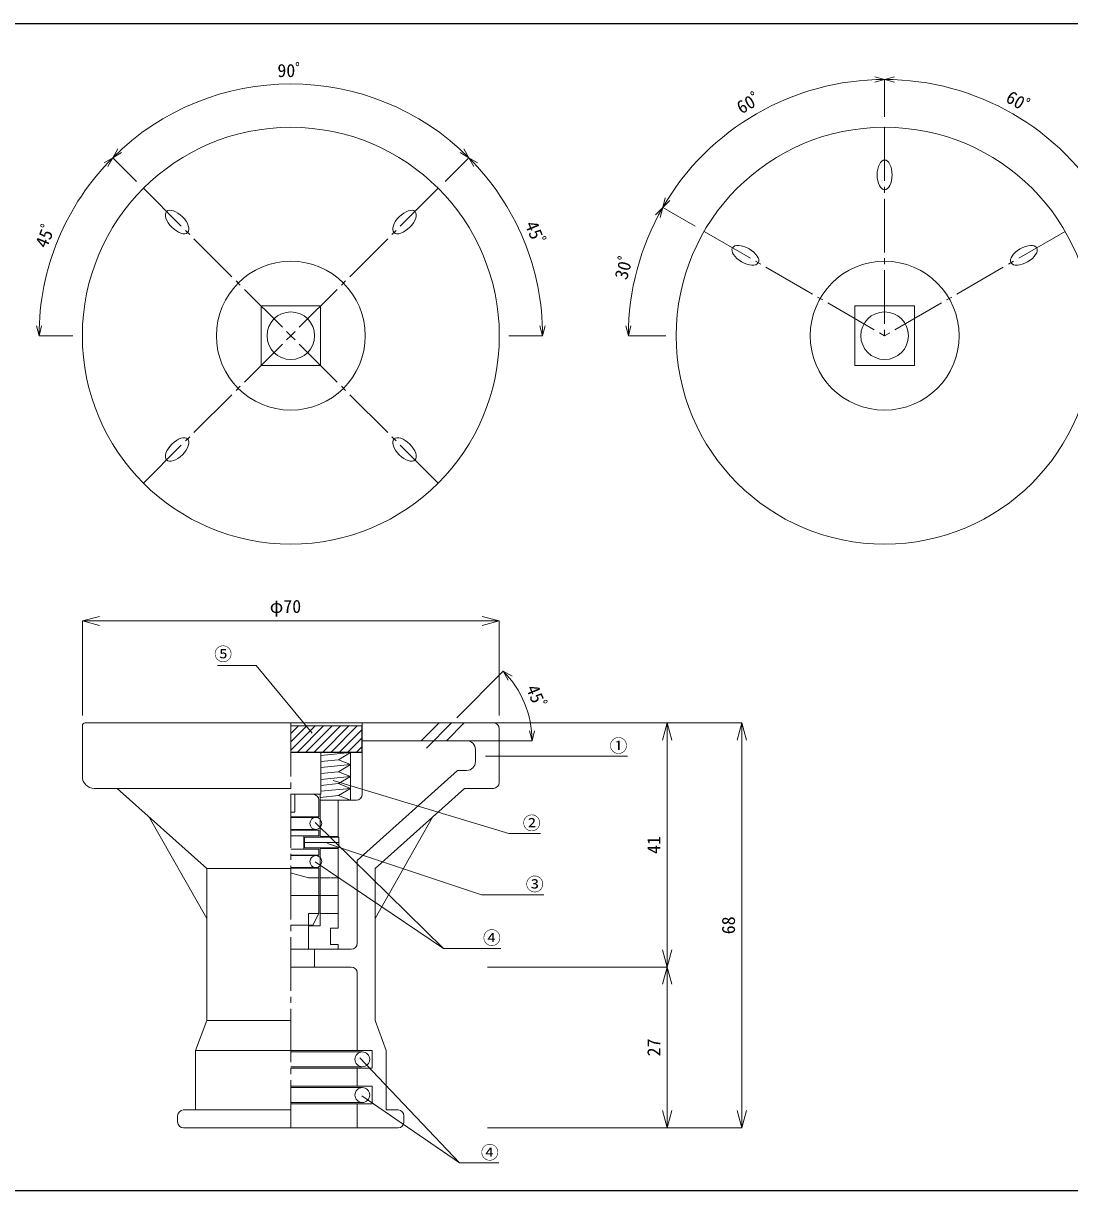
# Model space of a CAD drawing. Units: millimetres on the paper. Extents: x -269 to 140, y -97 to 99.
# Drawn here: x -130.4 to 45.3, y -96.9 to 99.1 of the extents above; entities that cross this region are included whole.
import ezdxf
from ezdxf.enums import TextEntityAlignment as Align

# ---------------------------------------------------------------- set-up
doc = ezdxf.new("R2010")
doc.units = ezdxf.units.MM
doc.linetypes.add('CHAIN1', pattern=[8, 5, -1, 1, -1])
doc.linetypes.add('CHAIN2', pattern=[12, 9, -1, 1, -1])
doc.layers.add('0-0_図面枠', color=7, linetype='Continuous')
for name, color, linetype, lineweight in [('0-1_ノズル', 3, 'Continuous', 18), ('0-3_穴径', 7, 'Continuous', 18), ('0-6_寸法', 7, 'Continuous', 18), ('0-9', 7, 'Continuous', 18)]:
    doc.layers.add(name, color=color, linetype=linetype, lineweight=lineweight)
doc.styles.add('ＭＳ ゴシック', font='')
doc.styles.get('ＭＳ ゴシック').set_extended_font_data('MS Gothic')

msp = doc.modelspace()

# ---------------------------------------------------------------- linework, layer by layer
at = {"layer": '0-0_図面枠', "color": 5}
for p, q in [((-139.949, 99.1), (140.051, 99.1)), ((-139.949, -96.9), (140.051, -96.9))]:
    msp.add_line(p, q, dxfattribs=at)
at = {"layer": '0-1_ノズル'}
for p, q in [((-120.459, -18.849), (-120.459, -27.349)), ((-119.959, -18.349), (-51.459, -18.349)), ((-73.459, -21.349), (-73.459, -18.349)), ((-50.459, -19.349), (-50.459, -28.349)), ((-55.959, -21.349), (-73.459, -21.349)), ((-73.459, -30.349), (-73.459, -21.349)), ((-85.509, -23.349), (-75.459, -23.349)), ((-75.459, -23.349), (-80.409, -23.844)), ((-75.459, -23.349), (-75.459, -31.349)), ((-75.459, -23.349), (-73.459, -23.349)), ((-54.459, -22.849), (-54.459, -24.849)), ((-77.459, -24.554), (-80.409, -24.849)), ((-75.459, -25.349), (-80.409, -25.844)), ((-77.459, -26.554), (-80.409, -26.849)), ((-75.459, -27.349), (-80.409, -27.844)), ((-55.959, -26.349), (-57.459, -26.349)), ((-118.459, -29.349), (-114.607, -29.349)), ((-114.607, -29.349), (-85.459, -29.349)), ((-99.567, -42.829), (-114.607, -29.349)), ((-77.459, -28.554), (-80.409, -28.849)), ((-75.459, -29.349), (-80.409, -29.844)), ((-71.309, -42.79), (-56.312, -29.349)), ((-51.459, -29.349), (-56.312, -29.349)), ((-81.759, -30.349), (-85.509, -30.349)), ((-84.759, -30.349), (-84.759, -33.349)), ((-80.759, -31.349), (-80.759, -34.149)), ((-77.459, -30.554), (-80.509, -30.859)), ((-74.459, -31.349), (-80.509, -31.349)), ((-109.217, -34.179), (-99.567, -51.179)), ((-84.759, -33.349), (-85.509, -33.349)), ((-82.259, -34.149), (-85.459, -34.149)), ((-82.259, -34.149), (-80.759, -34.149)), ((-82.259, -34.149), (-82.259, -34.249)), ((-61.701, -34.179), (-71.309, -51.179)), ((-82.259, -36.349), (-85.459, -36.349)), ((-82.259, -36.249), (-82.259, -36.349)), ((-82.259, -36.349), (-80.759, -36.349)), ((-80.759, -36.349), (-80.759, -37.349)), ((-83.259, -37.349), (-85.459, -37.349)), ((-83.259, -37.349), (-83.259, -39.549)), ((-83.259, -37.349), (-80.759, -37.349)), ((-83.259, -39.549), (-85.459, -39.549)), ((-82.259, -40.549), (-85.459, -40.549)), ((-83.259, -39.549), (-80.759, -39.549)), ((-82.259, -40.549), (-80.759, -40.549)), ((-82.259, -40.549), (-82.259, -40.649)), ((-80.759, -39.549), (-80.759, -40.549)), ((-99.567, -42.829), (-99.567, -68.349)), ((-99.567, -42.829), (-85.459, -42.829)), ((-82.259, -42.749), (-85.459, -42.749)), ((-82.259, -42.649), (-82.259, -42.749)), ((-82.259, -42.749), (-80.759, -42.749)), ((-80.759, -42.749), (-80.759, -50.349)), ((-71.309, -42.79), (-71.309, -68.349)), ((-82.509, -52.349), (-82.509, -50.349)), ((-80.759, -50.349), (-82.509, -50.349)), ((-81.759, -52.349), (-80.759, -50.349)), ((-82.509, -52.349), (-85.459, -52.349)), ((-82.509, -52.349), (-81.759, -52.349)), ((-75.309, -56.349), (-81.459, -56.349)), ((-81.459, -59.349), (-81.459, -56.349)), ((-81.459, -59.349), (-85.459, -59.349)), ((-75.309, -59.349), (-81.459, -59.349)), ((-74.309, -60.349), (-74.309, -73.349)), ((-99.567, -68.349), (-101.459, -73.349)), ((-99.567, -68.349), (-85.459, -68.349)), ((-71.309, -68.349), (-69.459, -73.349)), ((-101.459, -73.349), (-85.459, -73.349)), ((-101.459, -73.349), (-101.459, -83.349)), ((-85.459, -73.349), (-71.809, -73.349)), ((-71.809, -73.349), (-71.809, -76.349)), ((-69.459, -73.349), (-69.459, -83.349)), ((-85.459, -76.349), (-71.809, -76.349)), ((-74.309, -76.349), (-74.309, -79.349)), ((-85.459, -79.349), (-71.809, -79.349)), ((-71.809, -79.349), (-71.809, -82.349)), ((-103.459, -83.349), (-85.459, -83.349)), ((-85.459, -82.349), (-71.809, -82.349)), ((-74.309, -82.349), (-74.309, -86.349)), ((-69.459, -83.349), (-67.459, -83.349)), ((-104.459, -85.349), (-104.459, -84.349)), ((-66.459, -85.349), (-66.459, -84.349)), ((-67.459, -86.349), (-103.459, -86.349))]:
    msp.add_line(p, q, dxfattribs=at)
at = {"layer": '0-1_ノズル', "color": 7, "linetype": 'CHAIN2'}
for p, q in [((-85.459, -18.349), (-85.459, -86.349)), ((-83.159, -38.449), (-77.509, -38.449))]:
    msp.add_line(p, q, dxfattribs=at)
at = {"layer": '0-1_ノズル', "color": 7}
for p, q in [((-84.194, -18.849), (-85.459, -20.114)), ((-81.365, -18.849), (-85.459, -22.943)), ((-82.779, -18.849), (-85.453, -21.523)), ((-79.951, -18.849), (-84.351, -23.249)), ((-78.595, -18.907), (-82.937, -23.249)), ((-77.123, -18.849), (-81.523, -23.249)), ((-75.708, -18.849), (-80.108, -23.249)), ((-74.294, -18.849), (-78.694, -23.249)), ((-73.559, -19.528), (-77.28, -23.249)), ((-73.559, -20.942), (-75.866, -23.249)), ((-85.459, -23.249), (-73.559, -23.249)), ((-85.459, -23.349), (-77.509, -23.349)), ((-80.409, -23.349), (-80.409, -30.349)), ((-73.559, -22.357), (-74.451, -23.249)), ((-85.509, -30.349), (-80.509, -30.349)), ((-80.509, -30.349), (-80.409, -30.349)), ((-80.509, -30.349), (-80.509, -37.549)), ((-77.509, -31.349), (-77.509, -37.449)), ((-80.509, -37.449), (-77.509, -37.449)), ((-80.509, -39.449), (-80.509, -52.449)), ((-80.509, -39.449), (-77.509, -39.449)), ((-77.509, -39.449), (-77.509, -52.849)), ((-78.885, -44.349), (-80.509, -44.349)), ((-77.509, -44.349), (-78.816, -44.349)), ((-77.509, -47.349), (-85.509, -47.349)), ((-77.509, -50.349), (-80.509, -50.349)), ((-82.509, -52.449), (-82.509, -56.349)), ((-82.509, -52.449), (-80.509, -52.449)), ((-78.809, -52.849), (-77.509, -52.849)), ((-85.509, -56.349), (-77.509, -56.349)), ((-77.509, -55.549), (-77.509, -56.349))]:
    msp.add_line(p, q, dxfattribs=at)
at = {"layer": '0-1_ノズル', "color": 4}
for p, q in [((-81.259, -34.249), (-85.459, -34.249)), ((-81.259, -36.249), (-85.459, -36.249)), ((-83.159, -39.249), (-83.159, -37.649)), ((-77.509, -37.549), (-83.059, -37.549)), ((-77.409, -37.649), (-77.409, -39.249)), ((-81.259, -40.649), (-85.459, -40.649)), ((-77.509, -39.349), (-83.059, -39.349)), ((-81.259, -42.649), (-85.459, -42.649)), ((-73.459, -73.599), (-85.459, -73.599)), ((-73.459, -76.099), (-85.459, -76.099)), ((-73.459, -79.599), (-85.459, -79.599)), ((-73.459, -82.099), (-85.459, -82.099))]:
    msp.add_line(p, q, dxfattribs=at)
at = {"layer": '0-1_ノズル', "color": 4, "linetype": 'CHAIN1'}
msp.add_line((-80.759, -47.349), (-85.509, -47.349), dxfattribs=at)
at = {"layer": '0-1_ノズル'}
for points in [[(-90.459, 51.651), (-90.459, 41.651), (-80.459, 41.651), (-80.459, 51.651)], [(9.232, 51.651), (9.232, 41.651), (19.232, 41.651), (19.232, 51.651)]]:
    msp.add_lwpolyline(points, close=True, dxfattribs=at)
at = {"layer": '0-1_ノズル', "color": 7}
for points in [[(-73.559, -23.249), (-73.559, -18.849), (-85.459, -18.849)], [(-78.809, -52.849), (-78.809, -55.549), (-77.509, -55.549)]]:
    msp.add_lwpolyline(points, dxfattribs=at)
at = {"layer": '0-1_ノズル'}
for points in [[(-75.459, -23.349), (-77.459, -24.554), (-75.459, -25.349), (-77.459, -26.554), (-75.459, -27.349), (-77.459, -28.554), (-75.459, -29.349), (-77.459, -30.554), (-75.459, -31.349)], [(-74.309, -55.349), (-74.309, -41.451), (-57.459, -26.349)], [(-80.759, -44.349), (-82.509, -44.349), (-85.509, -43.545)]]:
    msp.add_lwpolyline(points, dxfattribs=at)
for centre, radius in [((-85.459, 46.651), 35), ((14.232, 46.651), 35), ((-85.459, 46.651), 12.5), ((14.232, 46.651), 12.5), ((-85.459, 46.651), 4), ((14.232, 46.651), 4)]:
    msp.add_circle(centre, radius, dxfattribs=at)
at = {"layer": '0-1_ノズル', "color": 4}
for centre, radius in [((-81.259, -35.249), 1), ((-81.259, -41.649), 1), ((-73.459, -74.849), 1.25), ((-73.459, -80.849), 1.25)]:
    msp.add_circle(centre, radius, dxfattribs=at)
at = {"layer": '0-1_ノズル'}
for centre, radius, start, end in [((-119.959, -18.849), 0.5, 90, 180), ((-51.459, -19.349), 1, 0, 90), ((-55.959, -22.849), 1.5, 0, 90), ((-55.959, -24.849), 1.5, 270, 0), ((-118.459, -27.349), 2, 180, 270), ((-51.459, -28.349), 1, 270, 0), ((-81.759, -31.349), 1, 0, 90), ((-74.459, -30.349), 1, 270, 0), ((-75.309, -55.349), 1, 270, 0), ((-75.309, -60.349), 1, 0, 90), ((-103.459, -84.349), 1, 90, 180), ((-67.459, -84.349), 1, 0, 90), ((-103.459, -85.349), 1, 180, 270), ((-67.459, -85.349), 1, 270, 0)]:
    msp.add_arc(centre, radius, start, end, dxfattribs=at)
at = {"layer": '0-1_ノズル', "color": 4}
for centre, start, end in [((-83.059, -37.649), 90, 180), ((-77.509, -37.649), 0, 90), ((-83.059, -39.249), 180, 270), ((-77.509, -39.249), 270, 0)]:
    msp.add_arc(centre, 0.1, start, end, dxfattribs=at)
at = {"layer": '0-3_穴径', "linetype": 'CHAIN2'}
for p, q in [((14.232, 81.651), (14.232, 46.651)), ((-110.208, 71.4), (-85.459, 46.651)), ((-60.711, 71.4), (-85.459, 46.651)), ((-16.079, 64.151), (14.232, 46.651)), ((44.543, 64.151), (14.232, 46.651)), ((-110.208, 21.902), (-85.459, 46.651)), ((-60.711, 21.902), (-85.459, 46.651)), ((-62.702, -22.591), (-58.459, -18.349))]:
    msp.add_line(p, q, dxfattribs=at)
at = {"layer": '0-3_穴径', "color": 4}
for p, q in [((-57.601, -17.491), (-49.799, -9.688)), ((-49.799, -9.688), (-48.326, -10.538)), ((-49.799, -9.688), (-48.949, -11.16)), ((-56.003, -21.349), (-44.968, -21.349)), ((-44.968, -21.349), (-45.408, -19.707)), ((-44.968, -21.349), (-44.528, -19.707))]:
    msp.add_line(p, q, dxfattribs=at)
at = {"layer": '0-3_穴径'}
for p, q in [((-63.581, -21.349), (-60.581, -18.349)), ((-59.338, -21.349), (-56.338, -18.349)), ((-57.649, -21.349), (-44.968, -21.349))]:
    msp.add_line(p, q, dxfattribs=at)
at = {"layer": '0-3_穴径', "color": 4}
msp.add_arc((-61.459, -21.349), 16.491, 0, 45, dxfattribs=at)
at = {"layer": '0-3_穴径'}
for centre, major_axis in [((14.232, 73.651), (0, 2.5)), ((-104.551, 65.743), (-1.768, 1.768)), ((-66.367, 65.743), (1.768, 1.768)), ((-9.151, 60.151), (-2.165, 1.25)), ((37.615, 60.151), (2.165, 1.25)), ((-104.551, 27.559), (-1.768, -1.768)), ((-66.367, 27.559), (1.768, -1.768))]:
    msp.add_ellipse(centre, major_axis=major_axis, ratio=0.5, dxfattribs=at)
at = {"layer": '0-6_寸法'}
for p, q in [((14.232, 89.678), (12.59, 90.118)), ((14.232, 89.678), (12.59, 89.238)), ((14.232, 89.678), (15.874, 90.118)), ((14.232, 89.678), (15.874, 89.238)), ((14.232, 83.391), (14.232, 89.678)), ((14.232, 83.391), (14.232, 89.678)), ((-115.35, 76.541), (-116.822, 75.691)), ((-115.35, 76.541), (-116.2, 75.069)), ((-115.35, 76.541), (-114.5, 78.014)), ((-115.35, 76.541), (-113.877, 77.391)), ((-111.354, 72.546), (-115.35, 76.541)), ((-111.354, 72.546), (-115.35, 76.541)), ((-59.565, 72.546), (-55.569, 76.541)), ((-59.565, 72.546), (-55.569, 76.541)), ((-55.569, 76.541), (-57.041, 77.391)), ((-55.569, 76.541), (-56.419, 78.014)), ((-55.569, 76.541), (-54.097, 75.691)), ((-55.569, 76.541), (-54.719, 75.069)), ((-23.03, 68.164), (-22.59, 69.807)), ((-23.03, 68.164), (-21.828, 69.367)), ((-23.03, 68.164), (-24.232, 66.962)), ((-23.03, 68.164), (-23.47, 66.522)), ((-17.586, 65.021), (-23.03, 68.164)), ((-17.586, 65.021), (-23.03, 68.164)), ((-127.73, 46.651), (-128.17, 48.293)), ((-127.73, 46.651), (-127.29, 48.293)), ((-43.188, 46.651), (-43.628, 48.293)), ((-43.188, 46.651), (-42.748, 48.293)), ((-28.794, 46.651), (-29.234, 48.293)), ((-28.794, 46.651), (-28.354, 48.293)), ((-122.08, 46.651), (-127.73, 46.651)), ((-48.839, 46.651), (-43.188, 46.651)), ((-22.508, 46.651), (-28.794, 46.651)), ((-120.459, -1.247), (-117.562, -0.471)), ((-120.459, -1.247), (-50.459, -1.247)), ((-120.459, -1.247), (-117.562, -2.024)), ((-120.459, -1.247), (-120.459, -17.134)), ((-50.459, -1.247), (-53.357, -0.471)), ((-50.459, -1.247), (-53.357, -2.024)), ((-50.459, -1.247), (-50.459, -17.134)), ((-22.258, -18.349), (-52.459, -18.349)), ((-22.258, -18.349), (-23.035, -21.247)), ((-22.258, -59.349), (-22.258, -18.349)), ((-22.258, -18.349), (-21.482, -21.247)), ((-9.732, -18.349), (-22.258, -18.349)), ((-9.732, -18.349), (-10.509, -21.247)), ((-9.732, -86.349), (-9.732, -18.349)), ((-9.732, -18.349), (-8.956, -21.247)), ((-22.258, -59.349), (-23.035, -56.451)), ((-22.258, -59.349), (-21.482, -56.451)), ((-22.258, -59.349), (-52.459, -59.349)), ((-22.258, -59.349), (-23.035, -62.247)), ((-22.258, -86.349), (-22.258, -59.349)), ((-22.258, -59.349), (-21.482, -62.247)), ((-22.258, -86.349), (-23.035, -83.451)), ((-22.258, -86.349), (-21.482, -83.451)), ((-9.732, -86.349), (-10.509, -83.451)), ((-9.732, -86.349), (-8.956, -83.451)), ((-22.258, -86.349), (-52.459, -86.349)), ((-9.732, -86.349), (-22.258, -86.349))]:
    msp.add_line(p, q, dxfattribs=at)
for centre, radius, start, end in [((-85.459, 46.651), 42.271, 45, 135), ((14.232, 46.651), 43.026, 90, 150), ((14.232, 46.651), 43.026, 30, 90), ((-85.459, 46.651), 42.271, 135, 180), ((-85.459, 46.651), 42.271, 360, 45), ((14.232, 46.651), 43.026, 150, 180)]:
    msp.add_arc(centre, radius, start, end, dxfattribs=at)
at = {"layer": '0-9'}
for p, q in [((-97.778, -8.724), (-91.3, -8.724)), ((-91.3, -8.724), (-81.866, -20.077)), ((-52.75, -23.955), (-28.951, -23.955)), ((-48.838, -36.941), (-78.325, -28.027)), ((-59.815, -56.214), (-81.386, -35.108)), ((-43.519, -36.941), (-48.838, -36.941)), ((-53.455, -47.204), (-79.307, -38.626)), ((-59.815, -56.214), (-81.386, -41.664)), ((-53.455, -47.204), (-43.009, -47.204)), ((-59.815, -56.214), (-50.209, -56.214)), ((-57.165, -92.254), (-73.87, -74.605)), ((-57.165, -92.254), (-73.551, -81.001)), ((-57.165, -92.254), (-50.552, -92.254))]:
    msp.add_line(p, q, dxfattribs=at)

# ---------------------------------------------------------------- texts
at = {"layer": '0-3_穴径', "style": 'ＭＳ ゴシック'}
msp.add_text('45ﾟ', height=2.199, rotation=292.5, dxfattribs=at).set_placement((-46.623, -12.768), align=Align.BOTTOM_LEFT)
at = {"layer": '0-6_寸法', "style": 'ＭＳ ゴシック'}
for s, p in [('90ﾟ', (-87.709, 89.422)), ('φ70', (-88.992, -0.557))]:
    msp.add_text(s, height=2.199, dxfattribs=at).set_placement(p, align=Align.BOTTOM_LEFT)
for s, rotation, p in [('60ﾟ', 30, (-9.48, 83.221)), ('60ﾟ', 330, (34.047, 85.471)), ('45ﾟ', 67.5, (-125.836, 60.94)), ('45ﾟ', 292.5, (-46.805, 65.098)), ('30ﾟ', 75, (-28.394, 55.743)), ('41', 90, (-22.758, -40.349)), ('68', 90, (-10.232, -53.849)), ('27', 90, (-22.758, -74.349))]:
    msp.add_text(s, height=2.199, rotation=rotation, dxfattribs=at).set_placement(p, align=Align.BOTTOM_LEFT)
at = {"layer": '0-9', "style": 'ＭＳ ゴシック'}
for s, p in [('⑤', (-98.325, -8.555)), ('①', (-31.951, -23.955)), ('②', (-46.519, -36.941)), ('③', (-46.009, -47.204)), ('④', (-53.209, -56.214)), ('④', (-53.552, -92.254))]:
    msp.add_text(s, height=2.199, dxfattribs=at).set_placement(p, align=Align.BOTTOM_LEFT)

doc.saveas('drawing.dxf')
